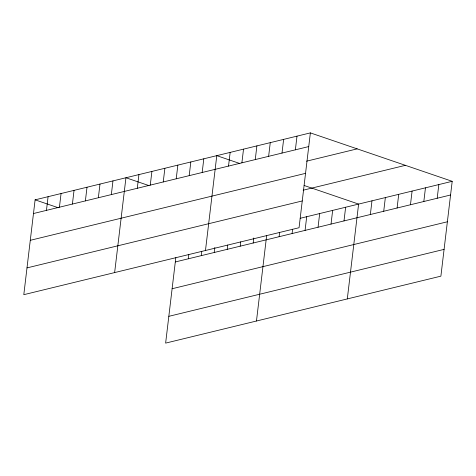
<?xml version="1.0" encoding="UTF-8"?>
<svg xmlns="http://www.w3.org/2000/svg" width="476" height="476" viewBox="0 0 476 476"><rect width="100%" height="100%" fill="white"/><g stroke="black" fill="none" stroke-linecap="round" stroke-linejoin="round"><path stroke-width="0.71" d="M310.37 132.887L35.111 199.843L23.8 294.68L299.059 227.724L310.37 132.887L452.2 181.32L440.889 276.157L165.63 343.113L175.822 257.635M46.452 210.368L48.088 196.689M59.429 207.215L61.059 193.53M72.406 204.055L74.036 190.376M85.382 200.902L87.013 187.217M98.359 197.742L99.99 184.063M111.336 194.589L112.967 180.904M114.639 272.587L125.944 177.75L149.006 185.622M137.29 188.276L138.921 174.591M150.267 185.116L151.898 171.437M163.244 181.963L164.875 168.278M176.221 178.803L177.851 165.124M189.198 175.65L190.828 161.965M188.282 258.801L188.799 254.481M202.175 172.49L203.805 158.811M201.259 255.648L201.776 251.322M205.471 250.489L216.782 155.652L239.845 163.53M214.236 252.488L214.837 247.449M228.522 166.082L230.152 152.403M227.213 249.335L227.73 245.009M241.891 162.834L243.522 149.149M240.19 246.175L240.707 241.856M255.261 159.579L256.891 145.894M253.167 243.022L253.767 237.976M268.631 156.324L270.261 142.645M256.469 321.014L266.661 235.543M282 153.076L283.631 139.391M279.12 236.709L279.638 232.383M295.37 149.821L297 136.142M292.097 233.549L292.615 229.23M305.074 230.39L306.705 216.711M318.051 227.236L319.682 213.551M331.028 224.077L332.659 210.398M344.005 220.923L345.635 207.238M347.302 298.922L358.612 204.085L304.122 185.479M370.352 214.515L371.982 200.83M383.721 211.261L385.352 197.582M397.091 208.012L398.721 194.327M410.461 204.757L412.091 191.072M423.83 201.503L425.461 187.824M437.2 198.254L438.83 184.569M33.475 213.528L308.74 146.572M306.508 161.191L357.173 148.869M30.285 240.309L305.544 173.353M303.158 190.204L405.397 165.339M26.995 267.899L302.254 200.943M300.219 218.288L452.2 181.32M175.305 261.961L450.57 194.999M172.116 288.742L447.375 221.78M168.825 316.332L444.084 249.376M35.111 199.843L58.173 207.72"/></g></svg>
